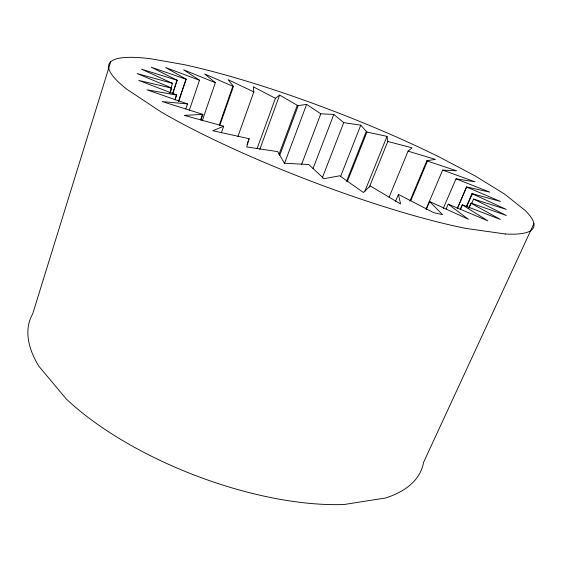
<?xml version="1.0" encoding="UTF-8"?>
<svg xmlns="http://www.w3.org/2000/svg" width="562" height="562" viewBox="0 0 562 562"><rect width="100%" height="100%" fill="white"/><g stroke="black" fill="none" stroke-linecap="round" stroke-linejoin="round"><path stroke-width="0.84" d="M200.929 120.17L202.917 114.374L184.336 115.386L223.697 126.204L212.836 130.735L249.107 138.702L246.704 146.949L277.684 151.6L284.393 163.219L308.784 164.54L324 178.681L339.722 175.794L363.417 192.506L370.182 185.924L400.58 203.999L398.409 194.389L433.688 212.661L442.505 214.635L429.621 201.54L426.193 209.598M110.707 61.764L32.708 313.814A209.612 87.117 21 0 0 38.855 366.241L66.33 399.048A209.612 87.117 21 0 0 344.155 504.5L385.694 497.96A209.612 87.117 21 0 0 423.565 462.4L533.9 223.599M170.869 88.367L172.52 83.366L141.561 69.196L177.163 80.275L172.745 93.601M169.907 92.976L171.565 87.974L137.135 73.566L172.52 83.366M170.026 93.116L171.565 87.974M172.597 93.622L177.016 80.296M175.182 99.074L176.566 94.922L138.758 80.436L171.677 88.136M175.014 100.057L176.566 94.922M178.386 101.581L186.134 79.137L178.646 101.532M185.811 108.923L187.497 103.928L147.012 89.829L176.672 95.069M189.401 110.061L199.496 80.247L183.655 69.85L215.337 82.698L202.243 120.809M200.845 119.13L202.264 114.985M219.236 125.15L232.823 86.281L233.455 86.415L219.875 125.256M221.372 132.829L223.697 126.204M237.951 136.418L253.834 91.894L253.293 86.808L275.415 98.287L279.623 95.09L297.27 105.291L298.225 105.6L306.62 104.37L320.811 113.819L333.821 114.451L343.726 122.628L360.769 125.178L366.958 132.063L387.007 136.362L387.801 141.476L369.374 187.062M247.02 144.483L249.107 138.702M257.101 148.6L275.415 98.287M259.777 149.478L279.623 95.09M278.991 154.48L297.27 105.291M279.637 155.583L298.225 105.6M284.52 163.394L306.62 104.37M301.52 164.589L320.811 113.819M313.055 168.53L333.821 114.451M322.174 178.154L343.726 122.628M340.565 176.503L360.769 125.178M346.522 181.294L366.171 131.705M347.295 181.659L366.958 132.063M364.689 191.698L387.007 136.362M389.059 197.325L408.068 151.164L412.072 147.834L387.801 141.476M395.388 201.667L398.409 194.389M409.916 201.112L426.839 160.725L435.452 159.383L408.068 151.164M410.822 200.676L427.429 161.069L426.839 160.725M426.221 208.79L442.68 170.075L456.597 170.792L427.429 161.069M443.193 208.565L456.007 178.828L474.925 181.8L442.68 170.075M446.116 208.987L448.209 204.154L487.739 220.803L462.287 204.849L460.187 209.668M457.173 208.593L466.601 186.928L489.762 192.127L456.007 178.828M457.672 208.01L466.601 186.928M460.348 209.633L462.449 204.821L500.363 219.44L470.914 203.17L468.799 207.975M466.362 206.451L471.975 193.63L500.426 201.442L466.762 187.125M466.755 206.633L472.368 193.813M469.024 207.933L471.139 203.121L506.369 215.492L473.576 199.081L471.462 203.887M187.497 103.928L162.221 101.581L202.917 114.374M429.621 201.54L468.364 219.271L448.209 204.154M473.576 199.081L506.186 209.366L471.975 193.63M185.874 79.165L151.311 67.243L177.163 80.275M199.496 80.247L165.6 67.531L186.134 79.137M232.823 86.281L204.723 73.98L215.337 82.698M253.834 91.894L228.144 79.706L233.455 86.415M505.638 234.017L465.849 228.418A227.427 36.748 21 0 1 161.069 111.936L126.696 89.161A227.427 36.748 21 0 1 150.785 58.764L184.455 64.714A227.427 36.748 21 0 1 439.238 156.988L475.269 175.99L504.732 194.178L525.189 210.49A227.427 36.748 21 0 1 505.638 234.017"/></g></svg>
